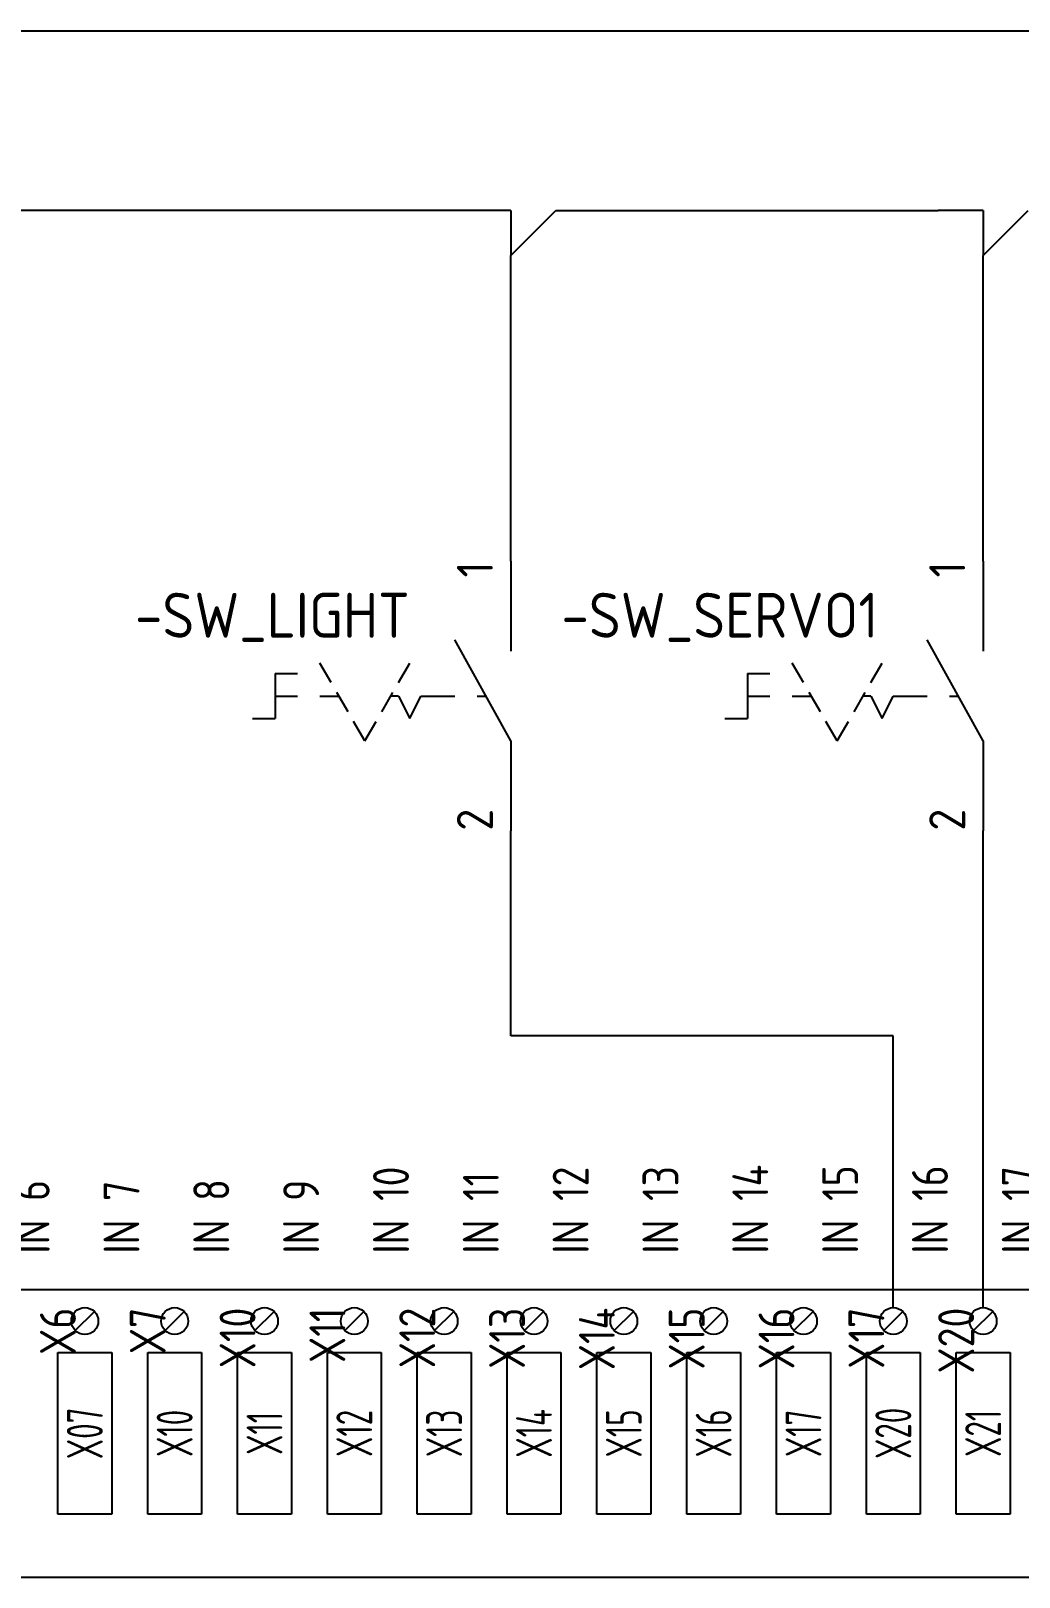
# Model space of a CAD drawing. Extents: x 0 to 1189, y -1 to 841.
# Drawn here: x 246.3 to 356.3, y 214.4 to 386.6 of the extents above; entities that cross this region are included whole.
import ezdxf
from ezdxf.enums import TextEntityAlignment as Align

# ---------------------------------------------------------------- set-up
doc = ezdxf.new("R2010")
doc.units = 0
doc.header["$MEASUREMENT"] = 0
doc.layers.add('BLU_0.8mm2', color=5, linetype='Continuous', lineweight=25)
for name, color, linetype in [('PNK_0.8mm2', 230, 'Continuous'), ('SYMS', 7, 'Continuous'), ('TAGS', 150, 'Continuous'), ('TERMS', 123, 'Continuous')]:
    doc.layers.add(name, color=color, linetype=linetype)
doc.styles.add('WD_IEC', font='ISOCP2.shx', dxfattribs={"width": 0.9, "height": 4})

# ---------------------------------------------------------------- blocks, each defined once
blk = doc.blocks.new('PLCIO_4D4D')
at = {"layer": 'SYMS'}
for p, q in [((802, 16), (-16, 16)), ((108.94, 11.44), (111.06, 13.56)), ((118.94, 11.44), (121.06, 13.56)), ((128.94, 11.44), (131.06, 13.56)), ((138.94, 11.44), (141.06, 13.56)), ((148.94, 11.44), (151.06, 13.56)), ((158.94, 11.44), (161.06, 13.56)), ((168.94, 11.44), (171.06, 13.56)), ((178.94, 11.44), (181.06, 13.56)), ((188.94, 11.44), (191.06, 13.56)), ((198.94, 11.44), (201.06, 13.56)), ((208.94, 11.44), (211.06, 13.56)), ((107, -9), (107, 9)), ((107, 9), (113, 9)), ((113, 9), (113, -9)), ((117, -9), (117, 9)), ((117, 9), (123, 9)), ((123, 9), (123, -9)), ((127, -9), (127, 9)), ((127, 9), (133, 9)), ((133, 9), (133, -9)), ((137, -9), (137, 9)), ((137, 9), (143, 9)), ((143, 9), (143, -9)), ((147, -9), (147, 9)), ((147, 9), (153, 9)), ((153, 9), (153, -9)), ((157, -9), (157, 9)), ((157, 9), (163, 9)), ((163, 9), (163, -9)), ((167, -9), (167, 9)), ((167, 9), (173, 9)), ((173, 9), (173, -9)), ((177, -9), (177, 9)), ((177, 9), (183, 9)), ((183, 9), (183, -9)), ((187, -9), (187, 9)), ((187, 9), (193, 9)), ((193, 9), (193, -9)), ((197, -9), (197, 9)), ((197, 9), (203, 9)), ((203, 9), (203, -9)), ((207, -9), (207, 9)), ((207, 9), (213, 9)), ((213, 9), (213, -9)), ((113, -9), (107, -9)), ((123, -9), (117, -9)), ((133, -9), (127, -9)), ((143, -9), (137, -9)), ((153, -9), (147, -9)), ((163, -9), (157, -9)), ((173, -9), (167, -9)), ((183, -9), (177, -9)), ((193, -9), (187, -9)), ((203, -9), (197, -9)), ((213, -9), (207, -9)), ((-16, -16), (802, -16))]:
    blk.add_line(p, q, dxfattribs=at)
for centre in [(110, 12.5), (120, 12.5), (130, 12.5), (140, 12.5), (150, 12.5), (160, 12.5), (170, 12.5), (180, 12.5), (190, 12.5), (200, 12.5), (210, 12.5)]:
    blk.add_circle(centre, 1.5, dxfattribs=at)
at = {"layer": 'SYMS', "style": 'WD_IEC', "width": 0.9}
for tag, p in [('TERMDESC04', (32, 20)), ('TERMDESC05', (42.08, 20)), ('TERMDESC06', (52.08, 20)), ('TERMDESC07', (62.08, 20)), ('TERMDESC08', (72.08, 20)), ('TERMDESC09', (82.08, 20)), ('TERMDESC20', (192.08, 20)), ('TERMDESC22', (212.08, 20)), ('TERMDESC23', (222.08, 20)), ('TERMDESC24', (232.08, 20)), ('TERMDESC25', (242.08, 20)), ('TERMDESC26', (252.08, 20)), ('TERMDESC27', (262.08, 20)), ('TERMDESC28', (272.08, 20)), ('TERMDESC29', (282.08, 20)), ('TERMDESC30', (292.08, 20)), ('TERMDESC32', (312.08, 20)), ('TERMDESC33', (322.08, 20)), ('TERMDESC34', (332.08, 20)), ('TERMDESC35', (342.08, 20)), ('TERMDESC36', (352.08, 20)), ('TERMDESC37', (362.08, 20)), ('TERMDESC38', (372.08, 20)), ('TERMDESC39', (382.08, 20)), ('TERMDESC40', (392.08, 20)), ('TERMDESC42', (412, 20)), ('TERMDESC43', (422, 20)), ('TERMDESC45', (442, 20)), ('TERMDESC47', (462, 20)), ('TERMDESC50', (492, 20)), ('TERMDESC56', (552, 20)), ('TERMDESC57', (562, 20)), ('TERMDESC62', (612, 20)), ('TERMDESC63', (622, 20)), ('TERMDESC69', (682, 20)), ('TERMDESC75', (742, 20)), ('TERMDESC01', (2, 20)), ('TERMDESC10', (92.08, 20)), ('TERMDESC11', (102.08, 20)), ('TERMDESC12', (112.08, 20)), ('TERMDESC13', (122.08, 20)), ('TERMDESC14', (132.08, 20)), ('TERMDESC15', (142.08, 20)), ('TERMDESC16', (152.08, 20)), ('TERMDESC17', (162.08, 20)), ('TERMDESC18', (172.08, 20)), ('TERMDESC19', (182.08, 20)), ('TERMDESC21', (202.08, 20)), ('TERMDESC31', (302.08, 20)), ('TERMDESC51', (502, 20)), ('TERM02', (15.5, -14)), ('TERM03', (25.5, -14)), ('TERM41', (405.5, -14)), ('TERM44', (437.5, -14)), ('TERM46', (457.5, -14)), ('TERM48', (477.5, -14)), ('TERM49', (487.5, -14)), ('TERM52', (517.5, -14)), ('TERM53', (527.5, -14)), ('TERM54', (537.5, -14)), ('TERM55', (547.5, -14)), ('TERM58', (577.5, -14)), ('TERM59', (587.5, -14)), ('TERM60', (597.5, -14)), ('TERM61', (607.5, -14)), ('TERM64', (637.5, -14)), ('TERM65', (647.5, -14)), ('TERM66', (657.5, -14)), ('TERM67', (667.5, -14)), ('TERM68', (675.5, -14)), ('TERM70', (697.5, -14)), ('TERM71', (707.5, -14)), ('TERM72', (717.5, -14)), ('TERM73', (727.5, -14)), ('TERM74', (735.5, -14)), ('TERM76', (757.5, -14)), ('TERM77', (767.5, -14)), ('TERM78', (777.5, -14)), ('TERM79', (787.5, -14)), ('TERM80', (795.5, -14))]:
    blk.add_attdef(tag, text='', height=4, rotation=90, dxfattribs=at).set_placement(p, align=Align.TOP_LEFT)
for tag, p in [('DESCA44', (427, 22)), ('DESCB44', (433, 22)), ('DESCC44', (439, 22)), ('DESCD44', (445, 22)), ('DESCA46', (447, 22)), ('DESCE44', (451, 22)), ('DESCB46', (453, 22)), ('DESCD46', (465, 22)), ('DESCA48', (467, 22)), ('DESCB48', (473, 22)), ('DESCA49', (477, 22)), ('DESCB49', (483, 22)), ('DESCD48', (485, 22)), ('DESCD49', (495, 22)), ('DESCA52', (507, 22)), ('DESCB52', (513, 22)), ('DESCA53', (517, 22)), ('DESCB53', (523, 22)), ('DESCD52', (525, 22)), ('DESCA54', (527, 22)), ('DESCB54', (533, 22)), ('DESCD53', (535, 22)), ('DESCA55', (537, 22)), ('DESCC54', (539, 22)), ('DESCB55', (543, 22)), ('DESCD54', (545, 22)), ('DESCE54', (551, 22)), ('DESCD55', (555, 22)), ('DESCA58', (567, 22)), ('DESCB58', (573, 22)), ('DESCA59', (577, 22)), ('DESCB59', (583, 22)), ('DESCD58', (585, 22)), ('DESCA60', (587, 22)), ('DESCB60', (593, 22)), ('DESCD59', (595, 22)), ('DESCD60', (605, 22)), ('DESCA64', (627, 22)), ('DESCB64', (633, 22)), ('DESCA65', (637, 22)), ('DESCC64', (639, 22)), ('DESCB65', (643, 22)), ('DESCD64', (645, 22)), ('DESCA66', (647, 22)), ('DESCE64', (651, 22)), ('DESCB66', (653, 22)), ('DESCD65', (655, 22)), ('DESCA67', (657, 22)), ('DESCB67', (663, 22)), ('DESCD66', (665, 22)), ('DESCD67', (675, 22)), ('DESCA70', (687, 22)), ('DESCB70', (693, 22)), ('DESCD70', (705, 22)), ('DESCA72', (707, 22)), ('DESCB72', (713, 22)), ('DESCA73', (717, 22)), ('DESCB73', (723, 22)), ('DESCD72', (725, 22)), ('DESCD73', (735, 22)), ('DESCA76', (747, 22)), ('DESCB76', (753, 22)), ('DESCA77', (757, 22)), ('DESCB77', (763, 22)), ('DESCD76', (765, 22)), ('DESCA78', (767, 22)), ('DESCB78', (773, 22)), ('DESCD77', (775, 22)), ('DESCA79', (777, 22)), ('DESCB79', (783, 22)), ('DESCD78', (785, 22)), ('DESCD79', (795, 22)), ('DESCC46', (459, 22)), ('DESCE46', (471, 22)), ('DESCC48', (479, 22)), ('DESCC49', (489, 22)), ('DESCE48', (491, 22)), ('DESCE49', (501, 22)), ('DESCC52', (519, 22)), ('DESCC53', (529, 22)), ('DESCE52', (531, 22)), ('DESCE53', (541, 22)), ('DESCC55', (549, 22)), ('DESCE55', (561, 22)), ('DESCC58', (579, 22)), ('DESCC59', (589, 22)), ('DESCE58', (591, 22)), ('DESCA61', (597, 22)), ('DESCC60', (599, 22)), ('DESCE59', (601, 22)), ('DESCB61', (603, 22)), ('DESCC61', (609, 22)), ('DESCE60', (611, 22)), ('DESCD61', (615, 22)), ('DESCE61', (621, 22)), ('DESCC65', (649, 22)), ('DESCC66', (659, 22)), ('DESCE65', (661, 22)), ('DESCC67', (669, 22)), ('DESCE66', (671, 22)), ('DESCE67', (681, 22)), ('DESCA71', (697, 22)), ('DESCC70', (699, 22)), ('DESCB71', (703, 22)), ('DESCC71', (709, 22)), ('DESCE70', (711, 22)), ('DESCD71', (715, 22)), ('DESCC72', (719, 22)), ('DESCE71', (721, 22)), ('DESCC73', (729, 22)), ('DESCE72', (731, 22)), ('DESCE73', (741, 22)), ('DESCC76', (759, 22)), ('DESCC77', (769, 22)), ('DESCE76', (771, 22)), ('DESCC78', (779, 22)), ('DESCE77', (781, 22)), ('DESCC79', (789, 22)), ('DESCE78', (791, 22)), ('DESCE79', (801, 22))]:
    blk.add_attdef(tag, p, '', height=5, rotation=90, dxfattribs=at)
at = {"layer": 'SYMS', "style": 'WD_IEC', "width": 0.9, "flags": 1}
for tag, p in [('X2TERM01', (0, 14)), ('X2TERM04', (30, 14)), ('X2TERM05', (40, 14)), ('X2TERM06', (50, 14)), ('X2TERM07', (60, 14)), ('X2TERM08', (70, 14)), ('X2TERM09', (80, 14)), ('X2TERM10', (90, 14)), ('X2TERM11', (100, 14)), ('X2TERM12', (110, 14)), ('X2TERM13', (120, 14)), ('X2TERM14', (130, 14)), ('X2TERM15', (140, 14)), ('X2TERM16', (150, 14)), ('X2TERM17', (160, 14)), ('X2TERM18', (170, 14)), ('X2TERM19', (180, 14)), ('X2TERM20', (190, 14)), ('X2TERM21', (200, 14)), ('X2TERM22', (210, 14)), ('X2TERM23', (220, 14)), ('X2TERM24', (230, 14)), ('X2TERM25', (240, 14)), ('X2TERM26', (250, 14)), ('X2TERM27', (260, 14)), ('X2TERM28', (270, 14)), ('X2TERM29', (280, 14)), ('X2TERM30', (290, 14)), ('X2TERM31', (300, 14)), ('X2TERM32', (310, 14)), ('X2TERM33', (320, 14)), ('X2TERM34', (330, 14)), ('X2TERM35', (340, 14)), ('X2TERM36', (350, 14)), ('X2TERM37', (360, 14)), ('X2TERM38', (370, 14)), ('X2TERM39', (380, 14)), ('X2TERM40', (390, 14)), ('X2TERM42', (410, 14)), ('X2TERM43', (420, 14)), ('X2TERM45', (440, 14)), ('X2TERM47', (460, 14)), ('X2TERM50', (490, 14)), ('X2TERM51', (500, 14)), ('X2TERM56', (550, 14)), ('X2TERM57', (560, 14)), ('X2TERM62', (610, 14)), ('X2TERM63', (620, 14)), ('X2TERM69', (680, 14)), ('X2TERM75', (740, 14)), ('X8TERM02', (10, -14)), ('X8TERM03', (20, -14)), ('X8TERM41', (400, -14)), ('X8TERM44', (430, -14)), ('X8TERM46', (450, -14)), ('X8TERM48', (470, -14)), ('X8TERM49', (480, -14)), ('X8TERM52', (510, -14)), ('X8TERM53', (520, -14)), ('X8TERM54', (530, -14)), ('X8TERM55', (540, -14)), ('X8TERM58', (570, -14)), ('X8TERM59', (580, -14)), ('X8TERM60', (590, -14)), ('X8TERM61', (600, -14)), ('X8TERM64', (630, -14)), ('X8TERM65', (640, -14)), ('X8TERM66', (650, -14)), ('X8TERM67', (660, -14)), ('X8TERM68', (670, -14)), ('X8TERM70', (690, -14)), ('X8TERM71', (700, -14)), ('X8TERM72', (710, -14)), ('X8TERM73', (720, -14)), ('X8TERM74', (730, -14)), ('X8TERM76', (750, -14)), ('X8TERM77', (760, -14)), ('X8TERM78', (770, -14)), ('X8TERM79', (780, -14)), ('X8TERM80', (790, -14))]:
    blk.add_attdef(tag, text='', height=0.64, rotation=90, dxfattribs=at).set_placement(p, align=Align.RIGHT)
at = {"layer": 'SYMS', "style": 'WD_IEC', "width": 0.9}
for tag, p in [('TERM04', (33, 14)), ('TERM14', (135, 14)), ('TERM24', (235, 14)), ('TERM34', (335, 14)), ('TERM01', (4, 14)), ('TERM05', (45, 14)), ('TERM06', (55, 14)), ('TERM07', (65, 14)), ('TERM08', (75, 14)), ('TERM09', (85, 14)), ('TERM10', (95, 14)), ('TERM11', (105, 14)), ('TERM12', (115, 14)), ('TERM13', (125, 14)), ('TERM15', (145, 14)), ('TERM16', (155, 14)), ('TERM17', (165, 14)), ('TERM18', (175, 14)), ('TERM19', (185, 14)), ('TERM20', (195, 14)), ('TERM21', (205, 14)), ('TERM22', (215, 14)), ('TERM23', (225, 14)), ('TERM25', (245, 14)), ('TERM26', (255, 14)), ('TERM27', (265, 14)), ('TERM28', (275, 14)), ('TERM29', (285, 14)), ('TERM30', (295, 14)), ('TERM31', (305, 14)), ('TERM32', (315, 14)), ('TERM33', (325, 14)), ('TERM35', (345, 14)), ('TERM36', (355, 14)), ('TERM37', (365, 14)), ('TERM38', (375, 14)), ('TERM39', (385, 14)), ('TERM40', (395, 14)), ('TERM42', (413, 14)), ('TERM43', (423, 14)), ('TERM45', (443, 14)), ('TERM47', (463, 14)), ('TERM50', (493, 14)), ('TERM51', (503, 14)), ('TERM56', (553, 14)), ('TERM57', (563, 14)), ('TERM62', (613, 14)), ('TERM63', (623, 14)), ('TERM69', (683, 14)), ('TERM75', (743, 14)), ('TERMDESC02', (13.83, -20)), ('TERMDESC03', (23.83, -20)), ('TERMDESC41', (403.83, -20)), ('TERMDESC44', (432, -20)), ('TERMDESC46', (452, -20)), ('TERMDESC48', (472, -20)), ('TERMDESC49', (482, -20)), ('TERMDESC52', (512, -20)), ('TERMDESC53', (522, -20)), ('TERMDESC54', (532, -20)), ('TERMDESC55', (542, -20)), ('TERMDESC58', (572, -20)), ('TERMDESC59', (582, -20)), ('TERMDESC60', (592, -20)), ('TERMDESC61', (602, -20)), ('TERMDESC64', (632, -20)), ('TERMDESC65', (642, -20)), ('TERMDESC66', (652, -20)), ('TERMDESC67', (662, -20)), ('TERMDESC68', (673.83, -20)), ('TERMDESC70', (692, -20)), ('TERMDESC71', (702, -20)), ('TERMDESC72', (712, -20)), ('TERMDESC73', (722, -20)), ('TERMDESC74', (733.83, -20)), ('TERMDESC76', (752, -20)), ('TERMDESC77', (762, -20)), ('TERMDESC78', (772, -20)), ('TERMDESC79', (782, -20)), ('TERMDESC80', (793.83, -20))]:
    blk.add_attdef(tag, text='', height=4, rotation=90, dxfattribs=at).set_placement(p, align=Align.TOP_RIGHT)
at = {"layer": 'SYMS', "style": 'WD_IEC'}
for tag, width, p in [('LINE1', 0.9, (-29, 0)), ('LINE2', 0.9, (-23, 0)), ('DESC', 0.9, (-16.95, 0)), ('INST', 0.8, (-53, 0)), ('LOC', 0.8, (-47, 0)), ('MFG', 0.8, (-41, 0)), ('CAT', 0.8, (-35, 0)), ('TAG', 0.7, (-10.29, 0))]:
    blk.add_attdef(tag, text='', height=5, rotation=90, dxfattribs=dict(at, width=width)).set_placement(p, align=Align.CENTER)
at = {"layer": 'SYMS', "style": 'WD_IEC', "width": 0.7}
for tag, p in [('TAGA05', (40, 0)), ('TAGA06', (50, 0)), ('TAGA07', (60, 0)), ('TAGA08', (70, 0)), ('TAGA09', (80, 0)), ('TAGA10', (90, 0)), ('TAGA11', (100, 0)), ('TAGA12', (110, 0)), ('TAGA13', (120, 0)), ('TAGA14', (130, 0)), ('TAGA15', (140, 0)), ('TAGA16', (150, 0)), ('TAGA17', (160, 0)), ('TAGA18', (170, 0)), ('TAGA19', (180, 0)), ('TAGA20', (190, 0)), ('TAGA21', (200, 0)), ('TAGA22', (210, 0)), ('TAGA23', (220, 0)), ('TAGA24', (230, 0)), ('TAGA25', (240, 0)), ('TAGA26', (250, 0)), ('TAGA27', (260, 0)), ('TAGA28', (270, 0)), ('TAGA29', (280, 0)), ('TAGA30', (290, 0)), ('TAGA31', (300, 0)), ('TAGA32', (310, 0)), ('TAGA33', (320, 0)), ('TAGA34', (330, 0)), ('TAGA35', (340, 0)), ('TAGA36', (350, 0)), ('TAGA37', (360, 0)), ('TAGA38', (370, 0)), ('TAGA39', (380, 0)), ('TAGA40', (390, 0)), ('TAGA44', (430, 0)), ('TAGA46', (450, 0)), ('TAGA48', (470, 0)), ('TAGA49', (480, 0)), ('TAGA52', (510, 0)), ('TAGA53', (520, 0)), ('TAGA54', (530, 0)), ('TAGA55', (540, 0)), ('TAGA58', (570, 0)), ('TAGA59', (580, 0)), ('TAGA60', (590, 0)), ('TAGA61', (600, 0)), ('TAGA64', (630, 0)), ('TAGA65', (640, 0)), ('TAGA66', (650, 0)), ('TAGA67', (660, 0)), ('TAGA70', (690, 0)), ('TAGA71', (700, 0)), ('TAGA72', (710, 0)), ('TAGA73', (720, 0)), ('TAGA76', (750, 0)), ('TAGA77', (760, 0)), ('TAGA78', (770, 0)), ('TAGA79', (780, 0))]:
    blk.add_attdef(tag, text='', height=4, rotation=90, dxfattribs=at).set_placement(p, align=Align.MIDDLE_CENTER)
at = {"layer": 'SYMS', "linetype": 'Continuous', "style": 'WD_IEC', "width": 0.9, "flags": 9}
blk.add_attdef('ASSYCODE', text='', height=0.64, rotation=90, dxfattribs=at).set_placement((-34.28, -7.36), align=Align.CENTER)
at = {"layer": 'SYMS', "style": 'WD_IEC', "width": 0.9}
for tag, p in [('DESCA05', (37, -37)), ('DESCB05', (43, -37)), ('DESCA06', (47, -37)), ('DESCC05', (49, -37)), ('DESCB06', (53, -37)), ('DESCD05', (55, -37)), ('DESCA07', (57, -37)), ('DESCC06', (59, -37)), ('DESCE05', (61, -37)), ('DESCB07', (63, -37)), ('DESCD06', (65, -37)), ('DESCA08', (67, -37)), ('DESCC07', (69, -37)), ('DESCE06', (71, -37)), ('DESCB08', (73, -37)), ('DESCD07', (75, -37)), ('DESCA09', (77, -37)), ('DESCC08', (79, -37)), ('DESCE07', (81, -37)), ('DESCB09', (83, -37)), ('DESCD08', (85, -37)), ('DESCA10', (87, -37)), ('DESCC09', (89, -37)), ('DESCE08', (91, -37)), ('DESCB10', (93, -37)), ('DESCD09', (95, -37)), ('DESCA11', (97, -37)), ('DESCC10', (99, -37)), ('DESCE09', (101, -37)), ('DESCB11', (103, -37)), ('DESCD10', (105, -37)), ('DESCA12', (107, -37)), ('DESCC11', (109, -37)), ('DESCE10', (111, -37)), ('DESCB12', (113, -37)), ('DESCD11', (115, -37)), ('DESCA13', (117, -37)), ('DESCC12', (119, -37)), ('DESCE11', (121, -37)), ('DESCB13', (123, -37)), ('DESCD12', (125, -37)), ('DESCA14', (127, -37)), ('DESCC13', (129, -37)), ('DESCE12', (131, -37)), ('DESCB14', (133, -37)), ('DESCD13', (135, -37)), ('DESCA15', (137, -37)), ('DESCC14', (139, -37)), ('DESCE13', (141, -37)), ('DESCB15', (143, -37)), ('DESCD14', (145, -37)), ('DESCA16', (147, -37)), ('DESCC15', (149, -37)), ('DESCE14', (151, -37)), ('DESCB16', (153, -37)), ('DESCD15', (155, -37)), ('DESCA17', (157, -37)), ('DESCC16', (159, -37)), ('DESCE15', (161, -37)), ('DESCB17', (163, -37)), ('DESCD16', (165, -37)), ('DESCA18', (167, -37)), ('DESCC17', (169, -37)), ('DESCE16', (171, -37)), ('DESCB18', (173, -37)), ('DESCD17', (175, -37)), ('DESCA19', (177, -37)), ('DESCC18', (179, -37)), ('DESCE17', (181, -37)), ('DESCB19', (183, -37)), ('DESCD18', (185, -37)), ('DESCA20', (187, -37)), ('DESCC19', (189, -37)), ('DESCE18', (191, -37)), ('DESCB20', (193, -37)), ('DESCD19', (195, -37)), ('DESCA21', (197, -37)), ('DESCC20', (199, -37)), ('DESCE19', (201, -37)), ('DESCB21', (203, -37)), ('DESCD20', (205, -37)), ('DESCA22', (207, -37)), ('DESCC21', (209, -37)), ('DESCE20', (211, -37)), ('DESCB22', (213, -37)), ('DESCD21', (215, -37)), ('DESCA23', (217, -37)), ('DESCC22', (219, -37)), ('DESCE21', (221, -37)), ('DESCB23', (223, -37)), ('DESCD22', (225, -37)), ('DESCA24', (227, -37)), ('DESCC23', (229, -37)), ('DESCE22', (231, -37)), ('DESCB24', (233, -37)), ('DESCD23', (235, -37)), ('DESCA25', (237, -37)), ('DESCC24', (239, -37)), ('DESCE23', (241, -37)), ('DESCB25', (243, -37)), ('DESCD24', (245, -37)), ('DESCA26', (247, -37)), ('DESCC25', (249, -37)), ('DESCE24', (251, -37)), ('DESCB26', (253, -37)), ('DESCD25', (255, -37)), ('DESCA27', (257, -37)), ('DESCC26', (259, -37)), ('DESCE25', (261, -37)), ('DESCB27', (263, -37)), ('DESCD26', (265, -37)), ('DESCA28', (267, -37)), ('DESCC27', (269, -37)), ('DESCE26', (271, -37)), ('DESCB28', (273, -37)), ('DESCD27', (275, -37)), ('DESCA29', (277, -37)), ('DESCC28', (279, -37)), ('DESCE27', (281, -37)), ('DESCB29', (283, -37)), ('DESCD28', (285, -37)), ('DESCA30', (287, -37)), ('DESCC29', (289, -37)), ('DESCE28', (291, -37)), ('DESCB30', (293, -37)), ('DESCD29', (295, -37)), ('DESCA31', (297, -37)), ('DESCC30', (299, -37)), ('DESCE29', (301, -37)), ('DESCB31', (303, -37)), ('DESCD30', (305, -37)), ('DESCA32', (307, -37)), ('DESCC31', (309, -37)), ('DESCE30', (311, -37)), ('DESCB32', (313, -37)), ('DESCD31', (315, -37)), ('DESCA33', (317, -37)), ('DESCC32', (319, -37)), ('DESCE31', (321, -37)), ('DESCB33', (323, -37)), ('DESCD32', (325, -37)), ('DESCA34', (327, -37)), ('DESCC33', (329, -37)), ('DESCE32', (331, -37)), ('DESCB34', (333, -37)), ('DESCD33', (335, -37)), ('DESCA35', (337, -37)), ('DESCC34', (339, -37)), ('DESCE33', (341, -37)), ('DESCB35', (343, -37)), ('DESCD34', (345, -37)), ('DESCA36', (347, -37)), ('DESCC35', (349, -37)), ('DESCE34', (351, -37)), ('DESCB36', (353, -37)), ('DESCD35', (355, -37)), ('DESCA37', (357, -37)), ('DESCC36', (359, -37)), ('DESCE35', (361, -37)), ('DESCB37', (363, -37)), ('DESCD36', (365, -37)), ('DESCA38', (367, -37)), ('DESCC37', (369, -37)), ('DESCE36', (371, -37)), ('DESCB38', (373, -37)), ('DESCD37', (375, -37)), ('DESCA39', (377, -37)), ('DESCC38', (379, -37)), ('DESCE37', (381, -37)), ('DESCB39', (383, -37)), ('DESCD38', (385, -37)), ('DESCA40', (387, -37)), ('DESCC39', (389, -37)), ('DESCE38', (391, -37)), ('DESCB40', (393, -37)), ('DESCD39', (395, -37)), ('DESCC40', (399, -37)), ('DESCE39', (401, -37)), ('DESCD40', (405, -37)), ('DESCE40', (411, -37))]:
    blk.add_attdef(tag, text='', height=5, rotation=90, dxfattribs=at).set_placement(p, align=Align.RIGHT)
blk = doc.blocks.new('HT0_184')
for p, q in [((0, 0), (-2.5, 0)), ((0, 0), (0, -2.5)), ((0, -2.5), (2.5, 0))]:
    blk.add_line(p, q)
at = {"style": 'WD_IEC', "flags": 1}
for tag, p in [('X4TERM01', (-2.5, 0)), ('X1TERM01', (2.5, 0)), ('WDWSEQ', (1.527, -1.261)), ('X8TERM01', (0, -2.5))]:
    blk.add_attdef(tag, p, '', height=0.4, dxfattribs=at)
blk = doc.blocks.new('VSS112')
for p, q in [((0, 7.5), (0, 2.5)), ((0, -2.5), (-3.125, 3.125)), ((-10, 0.748), (-10.625, 1.83)), ((-6.25, 0.748), (-5.625, 1.83)), ((-13.125, 1.25), (-11.875, 1.25)), ((-13.125, 1.25), (-13.125, -1.25)), ((-13.125, 0), (-11.875, 0)), ((-10.625, 0), (-9.568, 0)), ((-9.062, -0.876), (-9.688, 0.206)), ((-7.188, -0.876), (-6.562, 0.206)), ((-6.25, 0), (-6.682, 0)), ((-6.25, 0), (-5.625, -1.25)), ((-5.625, -1.25), (-5, 0)), ((-5, 0), (-3.125, 0)), ((-1.875, 0), (-1.389, 0)), ((-14.375, -1.25), (-13.125, -1.25)), ((-8.125, -2.5), (-8.75, -1.417)), ((-8.125, -2.5), (-7.5, -1.417)), ((0, -2.5), (0, -7.5))]:
    blk.add_line(p, q)
at = {"style": 'WD_IEC'}
for tag, p in [('INST', (-15.5, 9.25)), ('LOC', (-15.5, 6.25)), ('TAG1', (-15.5, 3.25)), ('DESC1', (-15.5, -9.35)), ('DESC2', (-15.5, -12.35)), ('DESC3', (-15.5, -15.35))]:
    blk.add_attdef(tag, text='', height=2.5, dxfattribs=at).set_placement(p, align=Align.RIGHT)
at = {"style": 'WD_IEC', "flags": 8}
for tag, p in [('POS2', (-5.625, 3.5)), ('POS1', (-10.625, 3.5))]:
    blk.add_attdef(tag, text='', height=2, rotation=90, dxfattribs=at).set_placement(p, align=Align.MIDDLE_LEFT)
at = {"style": 'WD_IEC', "flags": 1}
for tag, p, height in [('X2TERM01', (0, 7.5), 0.32), ('CONTACT', (0.5, 4.5), 1), ('COMMON', (1.75, 3.25), 1), ('X1LINK', (0, 0), 0.32), ('X8TERM02', (0, -7.5), 0.32), ('ASSYCODE', (1, -9), 1), ('FAMILY', (1, -10.5), 1), ('CATDESC', (1, -12), 1)]:
    blk.add_attdef(tag, p, '', height=height, dxfattribs=at)
at = {"style": 'WD_IEC'}
blk.add_attdef('TERM01', text='', height=2, rotation=90, dxfattribs=at).set_placement((-1, 7.5), align=Align.RIGHT)
at = {"style": 'WD_IEC', "flags": 9}
for tag, p in [('MFG', (-16, -0.25)), ('CAT', (-16, -2.75))]:
    blk.add_attdef(tag, text='', height=1.5, dxfattribs=at).set_placement(p, align=Align.RIGHT)
at = {"style": 'WD_IEC'}
blk.add_attdef('TERM02', (-1, -7.5), '', height=2, rotation=90, dxfattribs=at)
at = {"lineweight": 15, "style": 'WD_IEC'}
blk.add_attdef('XREF', text='', height=2.5, dxfattribs=at).set_placement((-15.5, -6.35), align=Align.RIGHT)
blk.add_attdef('STATE', (1.25, -6.35), '', height=2.5, dxfattribs=at)

msp = doc.modelspace()

# ---------------------------------------------------------------- linework, layer by layer
at = {"layer": 'BLU_0.8mm2'}
for p, q in [((294.75, 366.6), (242.64, 366.6)), ((304.75, 366.6), (347.33, 366.6)), ((299.75, 327.54), (299.75, 361.6)), ((352.33, 327.54), (352.33, 361.6)), ((299.75, 274.71), (299.75, 297.54)), ((352.33, 244.44), (352.33, 297.54)), ((342.33, 274.71), (299.75, 274.71)), ((342.33, 244.44), (342.33, 274.71))]:
    msp.add_line(p, q, dxfattribs=at)
at = {"layer": 'PNK_0.8mm2'}
msp.add_line((133.88, 386.6), (932.21, 386.6), dxfattribs=at)

# ---------------------------------------------------------------- block references
at = {"layer": 'BLU_0.8mm2', "xscale": 2, "yscale": 2, "zscale": 2}
for p in [(299.75, 366.6), (352.33, 366.6)]:
    msp.add_blockref('HT0_184', p, dxfattribs=at)
at = {"layer": 'SYMS'}
ref = msp.add_blockref('VSS112', (299.75, 312.54), dxfattribs=dict(at, xscale=2, yscale=2, zscale=2))
ref.add_attrib('TERM02', '2', (297.75, 297.54), dxfattribs={"layer": 'TERMS', "height": 4, "rotation": 90, "style": 'WD_IEC'})
ref.add_attrib('TERM01', '1', dxfattribs={"layer": 'TERMS', "height": 4, "rotation": 90, "style": 'WD_IEC'}).set_placement((297.75, 327.54), align=Align.RIGHT)
ref.add_attrib('TAG1', '-SW_LIGHT', dxfattribs={"layer": 'TAGS', "height": 5, "style": 'WD_IEC'}).set_placement((288.5, 319.04), align=Align.RIGHT)
ref = msp.add_blockref('VSS112', (352.33, 312.54), dxfattribs=dict(at, xscale=2, yscale=2, zscale=2))
ref.add_attrib('TERM02', '2', (350.33, 297.54), dxfattribs={"layer": 'TERMS', "height": 4, "rotation": 90, "style": 'WD_IEC'})
ref.add_attrib('TERM01', '1', dxfattribs={"layer": 'TERMS', "height": 4, "rotation": 90, "style": 'WD_IEC'}).set_placement((350.33, 327.54), align=Align.RIGHT)
ref.add_attrib('TAG1', '-SW_SERVO1', dxfattribs={"layer": 'TAGS', "height": 5, "style": 'WD_IEC'}).set_placement((340.69, 319.04), align=Align.RIGHT)
ref = msp.add_blockref('PLCIO_4D4D', (142.33, 230.44), dxfattribs=at)
ref.add_attrib('TERM11', 'X6', dxfattribs={"layer": 'TERMS', "height": 4, "rotation": 90, "style": 'WD_IEC', "width": 0.9}).set_placement((247.33, 244.44), align=Align.TOP_RIGHT)
ref.add_attrib('TERMDESC11', 'IN 6', dxfattribs={"layer": 'TERMS', "height": 4, "rotation": 90, "style": 'WD_IEC', "width": 0.9}).set_placement((244.41, 250.44), align=Align.TOP_LEFT)
ref.add_attrib('TERM12', 'X7', dxfattribs={"layer": 'TERMS', "height": 4, "rotation": 90, "style": 'WD_IEC', "width": 0.9}).set_placement((257.33, 244.44), align=Align.TOP_RIGHT)
ref.add_attrib('TAGA12', 'X07', dxfattribs={"layer": 'TAGS', "height": 4, "rotation": 90, "style": 'WD_IEC', "width": 0.7}).set_placement((252.33, 230.44), align=Align.MIDDLE_CENTER)
ref.add_attrib('TERMDESC12', 'IN 7', dxfattribs={"layer": 'TERMS', "height": 4, "rotation": 90, "style": 'WD_IEC', "width": 0.9}).set_placement((254.41, 250.44), align=Align.TOP_LEFT)
ref.add_attrib('TERM13', 'X10', dxfattribs={"layer": 'TERMS', "height": 4, "rotation": 90, "style": 'WD_IEC', "width": 0.9}).set_placement((267.33, 244.44), align=Align.TOP_RIGHT)
ref.add_attrib('TAGA13', 'X10', dxfattribs={"layer": 'TAGS', "height": 4, "rotation": 90, "style": 'WD_IEC', "width": 0.7}).set_placement((262.33, 230.44), align=Align.MIDDLE_CENTER)
ref.add_attrib('TERMDESC13', 'IN 8', dxfattribs={"layer": 'TERMS', "height": 4, "rotation": 90, "style": 'WD_IEC', "width": 0.9}).set_placement((264.41, 250.44), align=Align.TOP_LEFT)
ref.add_attrib('TERM14', 'X11', dxfattribs={"layer": 'TERMS', "height": 4, "rotation": 90, "style": 'WD_IEC', "width": 0.9}).set_placement((277.33, 244.44), align=Align.TOP_RIGHT)
ref.add_attrib('TAGA14', 'X11', dxfattribs={"layer": 'TAGS', "height": 4, "rotation": 90, "style": 'WD_IEC', "width": 0.7}).set_placement((272.33, 230.44), align=Align.MIDDLE_CENTER)
ref.add_attrib('TERMDESC14', 'IN 9', dxfattribs={"layer": 'TERMS', "height": 4, "rotation": 90, "style": 'WD_IEC', "width": 0.9}).set_placement((274.41, 250.44), align=Align.TOP_LEFT)
ref.add_attrib('TERM15', 'X12', dxfattribs={"layer": 'TERMS', "height": 4, "rotation": 90, "style": 'WD_IEC', "width": 0.9}).set_placement((287.33, 244.44), align=Align.TOP_RIGHT)
ref.add_attrib('TAGA15', 'X12', dxfattribs={"layer": 'TAGS', "height": 4, "rotation": 90, "style": 'WD_IEC', "width": 0.7}).set_placement((282.33, 230.44), align=Align.MIDDLE_CENTER)
ref.add_attrib('TERMDESC15', 'IN 10', dxfattribs={"layer": 'TERMS', "height": 4, "rotation": 90, "style": 'WD_IEC', "width": 0.9}).set_placement((284.41, 250.44), align=Align.TOP_LEFT)
ref.add_attrib('TERM16', 'X13', dxfattribs={"layer": 'TERMS', "height": 4, "rotation": 90, "style": 'WD_IEC', "width": 0.9}).set_placement((297.33, 244.44), align=Align.TOP_RIGHT)
ref.add_attrib('TAGA16', 'X13', dxfattribs={"layer": 'TAGS', "height": 4, "rotation": 90, "style": 'WD_IEC', "width": 0.7}).set_placement((292.33, 230.44), align=Align.MIDDLE_CENTER)
ref.add_attrib('TERMDESC16', 'IN 11', dxfattribs={"layer": 'TERMS', "height": 4, "rotation": 90, "style": 'WD_IEC', "width": 0.9}).set_placement((294.41, 250.44), align=Align.TOP_LEFT)
ref.add_attrib('TERM17', 'X14', dxfattribs={"layer": 'TERMS', "height": 4, "rotation": 90, "style": 'WD_IEC', "width": 0.9}).set_placement((307.33, 244.44), align=Align.TOP_RIGHT)
ref.add_attrib('TAGA17', 'X14', dxfattribs={"layer": 'TAGS', "height": 4, "rotation": 90, "style": 'WD_IEC', "width": 0.7}).set_placement((302.33, 230.44), align=Align.MIDDLE_CENTER)
ref.add_attrib('TERMDESC17', 'IN 12', dxfattribs={"layer": 'TERMS', "height": 4, "rotation": 90, "style": 'WD_IEC', "width": 0.9}).set_placement((304.41, 250.44), align=Align.TOP_LEFT)
ref.add_attrib('TERM18', 'X15', dxfattribs={"layer": 'TERMS', "height": 4, "rotation": 90, "style": 'WD_IEC', "width": 0.9}).set_placement((317.33, 244.44), align=Align.TOP_RIGHT)
ref.add_attrib('TAGA18', 'X15', dxfattribs={"layer": 'TAGS', "height": 4, "rotation": 90, "style": 'WD_IEC', "width": 0.7}).set_placement((312.33, 230.44), align=Align.MIDDLE_CENTER)
ref.add_attrib('TERMDESC18', 'IN 13', dxfattribs={"layer": 'TERMS', "height": 4, "rotation": 90, "style": 'WD_IEC', "width": 0.9}).set_placement((314.41, 250.44), align=Align.TOP_LEFT)
ref.add_attrib('TERM19', 'X16', dxfattribs={"layer": 'TERMS', "height": 4, "rotation": 90, "style": 'WD_IEC', "width": 0.9}).set_placement((327.33, 244.44), align=Align.TOP_RIGHT)
ref.add_attrib('TAGA19', 'X16', dxfattribs={"layer": 'TAGS', "height": 4, "rotation": 90, "style": 'WD_IEC', "width": 0.7}).set_placement((322.33, 230.44), align=Align.MIDDLE_CENTER)
ref.add_attrib('TERMDESC19', 'IN 14', dxfattribs={"layer": 'TERMS', "height": 4, "rotation": 90, "style": 'WD_IEC', "width": 0.9}).set_placement((324.41, 250.44), align=Align.TOP_LEFT)
ref.add_attrib('TERM20', 'X17', dxfattribs={"layer": 'TERMS', "height": 4, "rotation": 90, "style": 'WD_IEC', "width": 0.9}).set_placement((337.33, 244.44), align=Align.TOP_RIGHT)
ref.add_attrib('TAGA20', 'X17', dxfattribs={"layer": 'TAGS', "height": 4, "rotation": 90, "style": 'WD_IEC', "width": 0.7}).set_placement((332.33, 230.44), align=Align.MIDDLE_CENTER)
ref.add_attrib('TERMDESC20', 'IN 15', dxfattribs={"layer": 'TERMS', "height": 4, "rotation": 90, "style": 'WD_IEC', "width": 0.9}).set_placement((334.41, 250.44), align=Align.TOP_LEFT)
ref.add_attrib('TERM21', 'X20', dxfattribs={"layer": 'TERMS', "height": 4, "rotation": 90, "style": 'WD_IEC', "width": 0.9}).set_placement((347.33, 244.44), align=Align.TOP_RIGHT)
ref.add_attrib('TAGA21', 'X20', dxfattribs={"layer": 'TAGS', "height": 4, "rotation": 90, "style": 'WD_IEC', "width": 0.7}).set_placement((342.33, 230.44), align=Align.MIDDLE_CENTER)
ref.add_attrib('TERMDESC21', 'IN 16', dxfattribs={"layer": 'TERMS', "height": 4, "rotation": 90, "style": 'WD_IEC', "width": 0.9}).set_placement((344.41, 250.44), align=Align.TOP_LEFT)
ref.add_attrib('TAGA22', 'X21', dxfattribs={"layer": 'TAGS', "height": 4, "rotation": 90, "style": 'WD_IEC', "width": 0.7}).set_placement((352.33, 230.44), align=Align.MIDDLE_CENTER)
ref.add_attrib('TERMDESC22', 'IN 17', dxfattribs={"layer": 'TERMS', "height": 4, "rotation": 90, "style": 'WD_IEC', "width": 0.9}).set_placement((354.41, 250.44), align=Align.TOP_LEFT)

doc.saveas('drawing.dxf')
